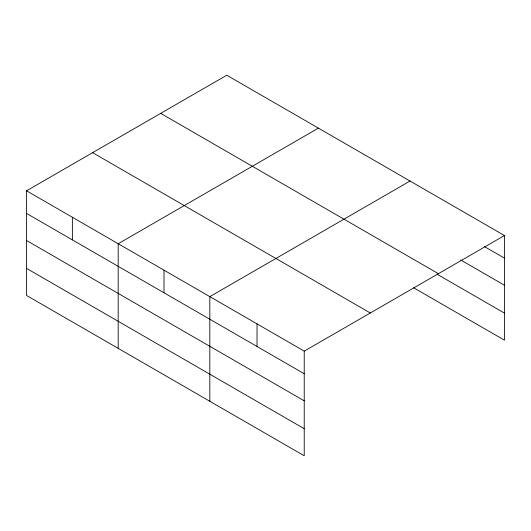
<?xml version="1.0" encoding="UTF-8"?>
<svg xmlns="http://www.w3.org/2000/svg" width="531" height="531" viewBox="0 0 531 531"><rect width="100%" height="100%" fill="white"/><g stroke="black" fill="none" stroke-linecap="round" stroke-linejoin="round"><path stroke-width="0.8" d="M26.55 190.815L304.23 351.137L304.23 455.777L26.55 295.462L26.55 190.815L226.764 75.223L504.45 235.538L504.45 340.185L413.616 287.742M318.401 128.13L118.187 243.722L118.187 348.363M410.038 181.031L209.818 296.63L209.818 401.27M304.23 351.137L504.45 235.538M484.425 246.59L504.45 258.152M460.822 260.031L504.45 285.22M160.694 113.368L438.38 273.684M437.219 274.295L504.45 313.111M92.62 152.669L370.306 312.991M26.55 213.429L304.23 373.744M26.55 240.497L304.23 400.819M26.55 268.387L304.23 428.709M257.024 323.883L257.024 346.491M164.006 270.173L164.006 292.787M72.369 217.272L72.369 239.879"/></g></svg>
